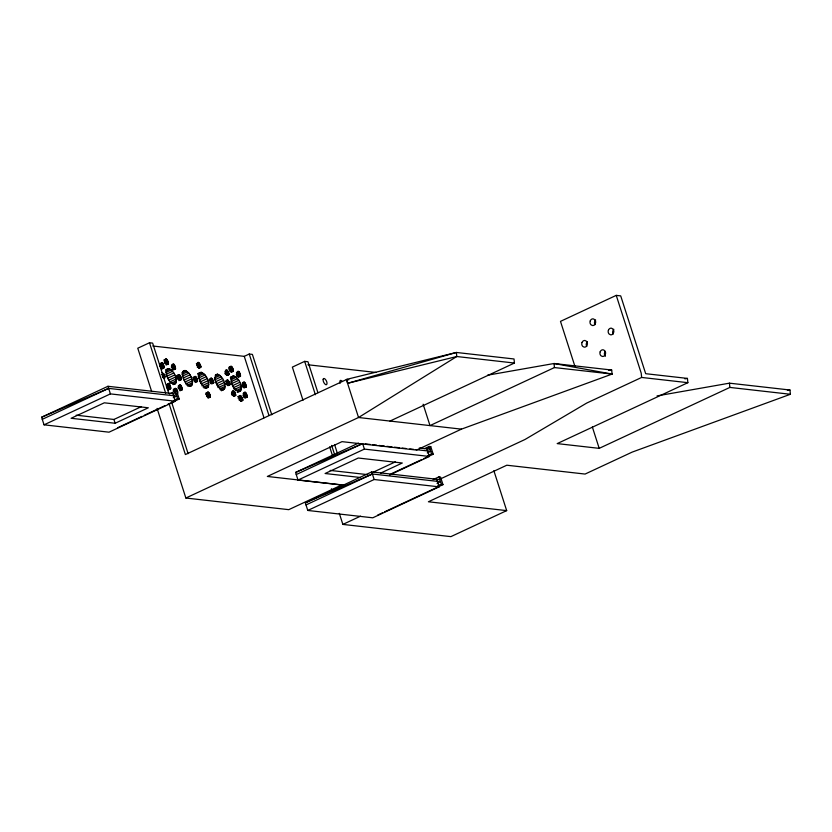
<?xml version="1.0" encoding="UTF-8"?>
<svg xmlns="http://www.w3.org/2000/svg" width="832" height="832" viewBox="0 0 832 832"><rect width="100%" height="100%" fill="white"/><g stroke="black" fill="none" stroke-linecap="round" stroke-linejoin="round"><path stroke-width="1.25" d="M164.029 367.64C162.25 355.701 156.759 368.961 164.029 367.64L161.782 368.69M168.386 363.969C166.608 352.03 161.117 365.3 168.386 363.969L166.14 365.019M170.716 388.471C168.938 376.532 163.446 389.792 170.716 388.471L168.47 389.511M175.521 368.94C173.742 357.001 168.241 370.261 175.521 368.94L173.274 369.99M167.742 368.774L166.951 369.439C165.069 374.878 168.511 382.19 173.826 384.342L175.656 383.542C177.538 378.092 174.096 370.791 168.782 368.638L165.495 369.824M181.241 379.621C179.462 367.682 173.961 380.942 181.241 379.621L178.994 380.671M182.208 389.761C180.43 377.822 174.928 391.092 182.208 389.761L179.962 390.811M192.39 384.228C192.91 378.945 190.195 372.466 185.026 370.469L183.196 371.28C181.314 376.719 184.756 384.03 190.07 386.183L191.1 386.038L192.39 384.228L187.897 386.329M197.486 381.462C195.707 369.522 190.216 382.782 197.486 381.462L195.239 382.502M200.949 367.068C195.936 372.216 196.57 354.193 200.949 367.068L198.692 368.118M200.242 372.445L199.441 373.121C197.558 378.56 201.001 385.871 206.315 388.014L208.146 387.213C210.028 381.774 206.586 374.462 201.271 372.31L197.985 373.495M210.34 397.103C208.562 385.164 203.06 398.424 210.34 397.103L208.094 398.154M213.793 382.71C208.79 387.868 209.425 369.845 213.793 382.71L211.546 383.76M224.89 387.899C225.399 382.616 222.685 376.137 217.516 374.15L215.686 374.951C213.803 380.39 217.246 387.702 222.56 389.854L224.39 389.043L224.89 387.899L220.386 390M229.081 374.41C224.068 379.558 224.702 361.535 229.081 374.41L226.824 375.45M230.048 384.55C225.035 389.698 225.67 371.675 230.048 384.55L227.791 385.601M233.376 371.322C231.598 359.382 226.096 372.642 233.376 371.322L231.13 372.372M235.768 395.231C230.755 400.39 231.39 382.356 235.768 395.231L233.522 396.282M240.5 376.282C238.722 364.343 233.23 377.614 240.5 376.282L238.254 377.333M232.731 376.126L231.941 376.792C230.048 382.231 233.49 389.542 238.805 391.695L240.635 390.884C242.518 385.445 239.075 378.134 233.761 375.981L230.474 377.177M242.892 400.202C237.879 405.35 238.524 387.327 242.892 400.202L240.646 401.242M246.23 386.974C244.442 375.034 238.95 388.294 246.23 386.974L243.974 388.014M247.187 397.114C245.409 385.174 239.918 398.434 247.187 397.114L244.941 398.164M605.051 351.562L604.448 353.153A3.411 2.922 -83.5 0 0 605.446 356.242M168.813 393.474L152.641 343.106L149.49 342.753L137.769 348.223L151.57 391.196M163.831 360.017L166.078 358.966M172.952 393.63L175.396 401.232L109.023 432.182L44.044 424.83L41.6 417.238L107.973 386.287L176.103 393.994M164.32 360.35L166.566 359.299M164.798 360.859L167.055 359.809M159.962 364.01L162.209 362.97M164.133 362.024L167.502 360.443M42.276 419.328L108.638 388.378L176.769 396.084L173.274 397.706M160.441 364.52L162.698 363.47M165.651 362.222L167.898 361.171M159.775 365.685L163.145 364.114M164.819 363.522L168.199 361.941M160.16 366.413L163.54 364.842M166.14 363.75L168.386 362.7M160.462 367.182L163.842 365.612M166.202 364.437L168.449 363.397M160.659 367.942L164.029 366.361M161.845 368.108L164.091 367.058M161.595 369.117L163.842 368.066M44.044 424.83L110.417 393.89L175.396 401.232M171.444 365.31L173.69 364.26M171.933 365.82L174.179 364.77M171.257 366.985L174.637 365.414M166.535 369.678L168.782 368.638M171.652 367.713L175.022 366.142M165.485 371.124L169.988 369.034M173.077 367.952L175.323 366.912M172.141 369.242L175.521 367.661M161.408 374.67L163.654 373.62C164.694 374.629 166.213 378.768 163.675 378.373M165.662 372.549L171.288 369.928M173.337 369.408L175.583 368.358M162.25 376.033L164.507 374.982M165.838 374.431L172.578 371.28M162.552 376.802L164.798 375.752M162.739 377.562L164.996 376.511M173.794 372.986L167.045 376.137L168.886 380.13L175.635 376.979M196.321 363.688L198.567 362.638M196.81 364.021L199.056 362.981M168.085 378.071L174.834 374.93M197.298 364.53L199.545 363.48M182.78 371.519L185.026 370.469M196.622 365.695L200.002 364.125M181.73 372.965L186.233 370.864M176.686 375.658L178.932 374.608M198.141 365.903L200.387 364.853M177.164 376.002L179.421 374.951M181.906 374.39L187.533 371.769M197.319 367.193L200.689 365.622M176.53 377.031L179.91 375.45M198.63 367.422L200.876 366.371M178.11 377.146L180.357 376.095M169.395 382.138L176.134 378.997M177.372 378.394L180.752 376.823M182.083 376.262L188.833 373.121M177.674 379.163L181.054 377.593M166.65 384.842L168.896 383.791M178.994 379.392L181.241 378.352M170.695 383.458L176.311 380.838M167.128 385.351L169.385 384.301M190.039 374.826L183.29 377.967L185.13 381.961L191.88 378.82M179.057 380.089L181.303 379.038M166.462 386.516L169.832 384.935M172.775 383.968L176.145 382.387M166.847 387.244L170.227 385.674M173.399 384.582L175.656 383.542M167.149 388.014L170.529 386.433M184.33 379.912L191.079 376.771M197.902 373.88L201.271 372.31M167.346 388.762L170.716 387.192M197.985 374.806L202.478 372.705M168.532 388.939L170.778 387.889M192.93 377.499L195.177 376.449M193.419 377.832L195.666 376.782M168.282 389.948L170.529 388.898M198.151 376.23L203.778 373.61M193.898 378.342L196.154 377.291M178.131 386.142L180.378 385.091M193.232 379.506L196.602 377.936M178.62 386.651L180.866 385.601M173.285 389.47L175.542 388.419C177.112 389.418 179.14 393.089 176.977 394.16M152.807 346.008L244.265 356.356L249.236 354.037L252.387 354.39L271.773 414.773M185.64 383.978L192.39 380.838M194.75 379.704L196.997 378.664M198.328 378.102L205.078 374.951M177.954 387.816L181.324 386.235M173.774 389.802L176.02 388.762M173.139 390.842L176.509 389.262M193.918 381.004L197.298 379.434M178.339 388.544L181.709 386.963M195.239 381.233L197.486 380.182M173.586 391.477L176.966 389.906M186.94 385.299L192.556 382.678M76.18 415.189L113.922 419.463L141.378 406.65M179.764 388.783L182.01 387.733M206.284 376.657L199.534 379.808L201.375 383.802L208.125 380.65M169.395 393.952L175.219 391.238L176.79 391.414L179.234 399.017L167.586 404.446M195.302 381.93L197.548 380.879M175.105 391.685L177.351 390.634M179.951 389.542L182.208 388.492M228.81 367.359L231.067 366.309M180.024 390.229L182.27 389.189M229.299 367.702L231.546 366.652M189.644 386.422L191.901 385.372M200.574 381.753L207.324 378.602M228.665 368.732L232.034 367.162M215.27 375.19L217.516 374.15M224.942 371.363L227.188 370.313M229.122 369.366L232.492 367.796M215.353 376.116L218.722 374.535M209.175 379.33L211.422 378.29M115.138 423.259L148.325 407.784L104.302 402.813L71.115 418.278L115.138 423.259L113.922 419.463M225.43 371.873L227.677 370.822M229.507 370.094L232.877 368.524M209.664 379.673L211.91 378.622M224.754 373.038L228.134 371.457M214.396 378.061L220.022 375.44M229.809 370.864L233.178 369.294M209.019 380.702L212.399 379.132M225.15 373.766L228.519 372.185M210.6 380.817L212.846 379.766M229.996 371.623L233.376 370.053M231.192 371.79L233.438 370.739M225.451 374.535L228.821 372.954M201.885 385.819L208.634 382.668M209.872 382.075L213.242 380.494M214.573 379.943L221.322 376.792M226.762 374.764L229.008 373.714M211.297 382.314L213.543 381.264M174.169 400.462L177.653 398.84L179.234 399.017M210.361 383.594L213.73 382.023M203.185 387.14L208.811 384.519M222.529 378.498L215.779 381.649L218.13 387.65L224.879 384.509M117.51 427.794L141.97 416.385M144.3 415.303L165.256 405.527M236.434 372.663L238.68 371.613M204.142 388.159L208.645 386.069M236.912 373.173L239.169 372.122M205.899 388.263L208.146 387.213M236.246 374.338L239.616 372.757M216.819 383.583L223.569 380.442M230.391 377.551L233.761 375.981M236.642 375.066L240.011 373.485M230.474 378.477L234.967 376.376M225.42 381.17L227.666 380.12M236.933 375.835L240.313 374.254M225.909 381.514L228.155 380.463M217.62 385.632L224.37 382.491M237.13 376.584L240.5 375.014M230.641 379.902L236.267 377.281M226.398 382.013L228.644 380.962M238.316 376.75L240.562 375.7M225.722 383.178L229.102 381.607M205.785 393.141L208.031 392.09M226.117 383.906L229.486 382.335M237.567 378.633L230.818 381.774L234.374 389.49L241.124 386.339M206.263 393.484L208.52 392.434M226.418 384.675L229.788 383.105M205.629 394.514L208.998 392.943M207.21 394.628L209.456 393.578M227.729 384.904L229.975 383.864M219.43 388.97L225.056 386.35M232.024 383.479L238.774 380.338M206.471 395.876L209.851 394.306M206.773 396.646L210.142 395.075M222.144 390.094L224.39 389.043M208.083 396.885L210.34 395.834M221.343 390.759L223.6 389.719M233.074 385.424L239.814 382.283M208.156 397.571L210.402 396.521M242.154 383.344L244.4 382.294M233.875 387.473L240.614 384.332M242.642 383.854L244.889 382.803M241.966 385.018L245.346 383.448M242.362 385.746L245.731 384.176M242.663 386.516L246.033 384.935M231.629 392.194L233.875 391.144M242.85 387.265L246.22 385.694M235.674 390.811L241.301 388.19M232.118 392.694L234.364 391.654M244.036 387.442L246.293 386.391M231.442 393.858L234.822 392.288M237.754 391.31L241.134 389.74M231.837 394.586L235.206 393.016M237.266 392.454L240.635 390.884M317.897 392.642L307.975 361.743L304.668 361.369L292.365 367.11L303.014 400.296M232.138 395.356L235.508 393.786M233.449 395.595L235.695 394.545M243.121 393.494L245.367 392.444M237.817 396.666L240.074 395.616M243.599 393.994L245.856 392.954M238.274 396.822L240.521 395.772M238.763 397.155L241.01 396.105M242.934 395.158L246.303 393.588M238.118 398.185L241.498 396.614M243.329 395.886L246.698 394.316M239.699 398.299L241.946 397.249M243.62 396.656L247 395.086M238.961 399.558L242.341 397.977M243.818 397.415L247.187 395.845M239.262 400.327L242.642 398.746M245.003 397.582L247.25 396.531M240.583 400.556L242.83 399.506M657.062 395.897L729.435 383.167L789.963 390.01L790.4 394.274L729.872 387.421L599.196 448.354L557.19 443.602L687.866 382.678L687.43 378.414L645.684 373.693L620.714 295.88L616.242 295.37L560.487 321.37L574.912 366.309M157.082 408.387L185.869 498.025L358.54 417.508L456.789 356.522L514.436 363.043L514.02 358.977L456.373 352.466L347.152 379.246L185.39 454.553L169.218 404.175M389.99 421.065L514.436 363.043M345.166 485.378L298.022 480.054L295.578 472.451L358.457 443.134M296.254 474.542L362.627 443.591L364.395 449.103L429.374 456.456L426.941 448.854M298.022 480.054L364.395 449.103M487.594 375.19L554.029 363.511L611.676 370.022L612.092 374.078L554.445 367.567L429.998 425.589L423.134 404.227M554.445 367.567L554.029 363.511L612.092 374.078L461.438 429.146L416.551 450.07L342.004 441.646L267.342 476.455L341.879 484.89L288.756 509.662L185.869 498.025M436.696 479.253L439.14 486.855L372.767 517.806L307.788 510.453L305.344 502.85L371.717 471.91L439.847 479.617M373.62 472.004L395.356 461.874M424.538 448.625L429.198 446.451L430.768 446.628L433.212 454.23L423.894 458.578M427.274 448.261L430.768 446.628M306.01 504.941L372.382 474.001L440.513 481.707L437.018 483.33M380.557 473.138L402.303 463.008L358.28 458.026L325.094 473.502L360.308 477.485M427.263 452.92L430.758 451.298L416.135 449.644M307.788 510.453L374.15 479.513L439.14 486.855M428.147 455.676L431.642 454.054L433.212 454.23M391.29 473.772L421.564 459.659M389.792 474.916L429.374 456.456M687.866 382.678L641.638 377.447L586.716 403.062L524.992 439.494L440.586 478.847M433.139 479.575L438.963 476.861L440.534 477.038L442.967 484.64L384.748 511.784M339.31 513.344L342.867 524.41L360.526 516.173M437.902 486.086L441.397 484.463L442.967 484.64M377.759 515.039L382.418 512.866M493.865 470.704L506.678 510.619L450.902 536.63L342.867 524.41M41.6 417.238L108.638 388.378M295.578 472.451L362.627 443.591M305.344 502.85L372.382 474.001M174.117 400.317L177.653 398.84L175.219 391.238M428.095 455.53L431.642 454.054L429.198 446.451M437.861 485.94L441.397 484.463L438.963 476.861M790.4 394.274L632.216 452.088L585.083 474.063L506.813 465.213L428.407 501.769L506.678 510.619M347.558 383.302L456.373 352.466L456.789 356.522L347.558 383.302L347.152 379.246M684.892 378.862L687.43 378.414M609.118 370.417L611.676 370.022L609.107 370.354M161.845 372.674L163.654 373.62M609.523 374.41L612.092 374.078M787.394 390.343L789.963 390.01M307.882 364.759L375.939 372.455M348.858 379.787L346.341 379.496L358.54 417.508L461.438 429.146M419.297 447.99L430.082 449.207M365.175 443.882L370.271 444.454M372.819 444.746L376.636 445.172M379.184 445.463L384.28 446.046M386.838 446.326L391.934 446.909M394.482 447.19L399.578 447.772M402.126 448.063L405.943 448.49M409.77 448.926L413.587 449.353M330.169 470.413L367.9 474.677M175.542 388.419C173.264 387.878 174.294 391.529 175.094 392.527M342.264 381.451L341.754 380.921A3.214 1.456 65 0 0 340.09 380.723L339.841 381.794A3.411 1.55 65 0 0 340.111 383.313M616.242 295.37L641.212 373.183L641.638 377.447M592.342 426.982L599.196 448.354M371.717 471.91L374.15 479.513M334.558 444.538L337.334 453.18M304.668 361.369L315.38 394.732M331.646 445.401L334.828 455.281M329.68 446.878L332.436 455.468M331.417 488.769L332.207 491.234M249.236 354.037L268.965 415.459M244.265 356.356L263.983 417.778M171.569 402.074L188.136 453.679M149.49 342.753L165.662 393.12M107.973 386.287L110.417 393.89M729.435 383.167L729.872 387.421M613.829 329.337A3.214 2.756 -83.5 0 0 613.298 329.94L612.695 331.531A3.411 2.922 -83.5 0 0 613.184 333.996M587.423 341.65A3.214 2.756 -83.5 0 0 586.882 342.254L586.279 343.845A3.411 2.922 -83.5 0 0 586.768 346.31M595.66 320.029A3.214 2.756 -83.5 0 0 595.119 320.632L594.516 322.223A3.411 2.922 -83.5 0 0 595.005 324.688M323.18 379.288L323.118 379.902A3.411 1.55 65 0 0 324.116 382.99L325.094 384.197A3.214 1.456 65 0 0 326.758 384.384L327.007 383.323A3.411 1.55 65 0 0 326.009 380.224L325.042 379.028A3.214 1.456 65 0 0 323.367 378.841L323.18 379.288M582.015 342.503L581.807 343.335A3.411 2.922 -83.5 0 0 582.795 346.424L584.126 347.11A3.214 2.756 -83.5 0 0 586.768 345.883L587.371 344.292A3.411 2.922 -83.5 0 0 586.383 341.203L585.052 340.517A3.214 2.756 -83.5 0 0 582.41 341.754L582.015 342.503M590.262 320.882L590.044 321.714A3.411 2.922 -83.5 0 0 591.042 324.802L592.363 325.489A3.214 2.756 -83.5 0 0 595.005 324.262L595.608 322.67A3.411 2.922 -83.5 0 0 594.62 319.582L593.289 318.895A3.214 2.756 -83.5 0 0 590.647 320.133L590.262 320.882M600.184 351.811L599.976 352.643A3.411 2.922 -83.5 0 0 600.964 355.732L602.295 356.418A3.214 2.756 -83.5 0 0 604.937 355.181L605.54 353.6A3.411 2.922 -83.5 0 0 604.552 350.511L603.221 349.825A3.214 2.756 -83.5 0 0 600.579 351.062L600.184 351.811M608.431 330.19L608.213 331.022A3.411 2.922 -83.5 0 0 609.211 334.11L610.542 334.797A3.214 2.756 -83.5 0 0 613.184 333.559L613.787 331.978A3.411 2.922 -83.5 0 0 612.789 328.89L611.458 328.203A3.214 2.756 -83.5 0 0 608.816 329.441L608.431 330.19"/></g></svg>
